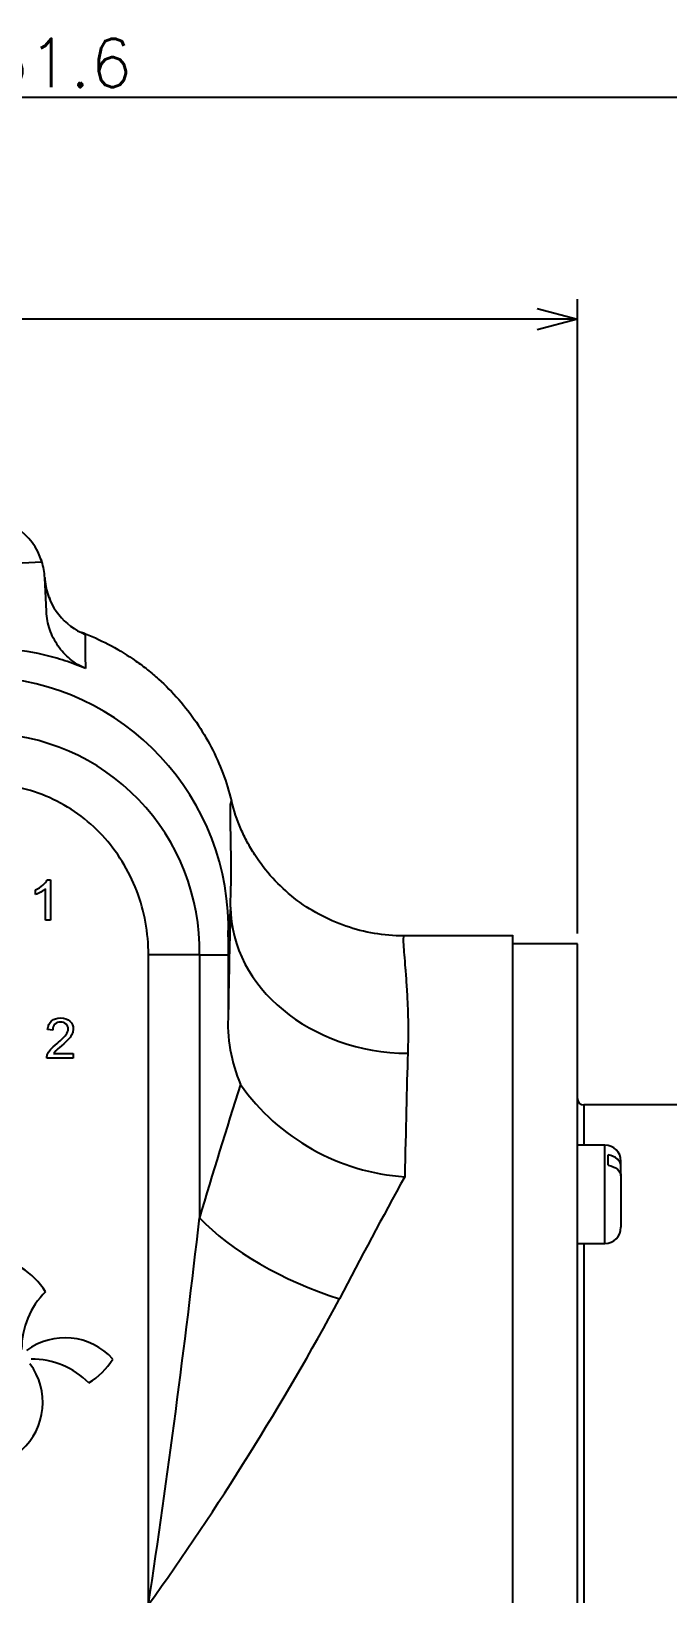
# Model space of a CAD drawing. Header units: millimetres. Extents: x -16130 to 36813, y -8099 to 27484.
# Drawn here: x 30204 to 30243.4, y 18276.2 to 18373.1 of the extents above; entities that cross this region are included whole.
import ezdxf

# ---------------------------------------------------------------- set-up
doc = ezdxf.new("R2010")
doc.units = ezdxf.units.MM
doc.header["$LTSCALE"] = 6
doc.header["$PDMODE"] = 99
doc.header["$PDSIZE"] = 1
doc.layers.add('08_DIM', color=3, linetype='Continuous', lineweight=13)
doc.styles.add('KSS_TXT', font='txt.shx', dxfattribs={"bigfont": 'extfont2.shx'})
doc.dimstyles.new('KSS_DIM', dxfattribs={"dimtxt": 3, "dimasz": 2.5, "dimexe": 1.25, "dimexo": 0.625, "dimtad": 1, "dimdsep": 46, "dimtxsty": 'KSS_TXT', "dimblk": 'OPEN30', "dimcen": 0, "dimazin": 2, "dimtfac": 0.75, "dimtmove": 0, "dimatfit": 3, "dimldrblk": 'OPEN30', "dimfxl": 1, "dimtolj": 1, "dimarcsym": 0})

# ---------------------------------------------------------------- blocks, each defined once
blk = doc.blocks.new('_Open30')
at = {"color": 0, "linetype": 'ByBlock', "lineweight": -2}
for p, q in [((-1, 0.268), (0, 0)), ((0, 0), (-1, -0.268)), ((0, 0), (-1, 0))]:
    blk.add_line(p, q, dxfattribs=at)
blk = doc.blocks.new('*D3046')
at = {"layer": '08_DIM', "color": 0, "lineweight": -2, "transparency": 16777216}
for p, q in [((30038.619, 18312.172), (30038.619, 18356.537)), ((30237.819, 18317.172), (30237.819, 18356.537)), ((30235.319, 18355.287), (30041.119, 18355.287))]:
    blk.add_line(p, q, dxfattribs=at)
at = {"layer": 'Defpoints', "color": 0, "transparency": 16777216}
for p in [(30038.619, 18355.287), (30237.819, 18316.547), (30038.619, 18311.547)]:
    blk.add_point(p, dxfattribs=at)
at = {"layer": '08_DIM', "color": 0, "lineweight": -2, "transparency": 16777216, "xscale": 2.5, "yscale": 2.5, "zscale": 2.5, "rotation": 180}
blk.add_blockref('_Open30', (30038.619, 18355.287), dxfattribs=at)
at = {"layer": '08_DIM', "color": 0, "lineweight": -2, "transparency": 16777216, "xscale": 2.5, "yscale": 2.5, "zscale": 2.5}
blk.add_blockref('_Open30', (30237.819, 18355.287), dxfattribs=at)
at = {"layer": '08_DIM', "color": 0, "transparency": 16777216, "insert": (30138.219, 18357.412), "char_height": 3, "attachment_point": 5, "style": 'KSS_TXT'}
blk.add_mtext('\\A1;199.2', dxfattribs=at)
blk = doc.blocks.new('*D3047')
at = {"layer": '08_DIM', "color": 0, "lineweight": -2, "transparency": 16777216}
for p, q in [((30038.619, 18312.172), (30038.619, 18370.304)), ((30370.219, 18305.906), (30370.219, 18370.304)), ((30041.119, 18369.054), (30367.719, 18369.054))]:
    blk.add_line(p, q, dxfattribs=at)
at = {"layer": 'Defpoints', "color": 0, "transparency": 16777216}
for p in [(30370.219, 18369.054), (30038.619, 18311.547), (30370.219, 18305.281)]:
    blk.add_point(p, dxfattribs=at)
at = {"layer": '08_DIM', "color": 0, "lineweight": -2, "transparency": 16777216, "xscale": 2.5, "yscale": 2.5, "zscale": 2.5, "rotation": 180}
blk.add_blockref('_Open30', (30038.619, 18369.054), dxfattribs=at)
at = {"layer": '08_DIM', "color": 0, "lineweight": -2, "transparency": 16777216, "xscale": 2.5, "yscale": 2.5, "zscale": 2.5}
blk.add_blockref('_Open30', (30370.219, 18369.054), dxfattribs=at)
at = {"layer": '08_DIM', "color": 0, "transparency": 16777216, "insert": (30204.419, 18371.179), "char_height": 3, "attachment_point": 5, "style": 'KSS_TXT'}
blk.add_mtext('\\A1;331.6', dxfattribs=at)
blk = doc.blocks.new('140.096a')
at = {"color": 0}
for p, q in [((-11.477, 176.399), (-5.612, 176.696)), ((-5.328, 173.597), (-5.434, 175.703)), ((-2.91, 172.224), (-2.915, 172.189)), ((-5.996, 156.044), (-5.996, 156.34)), ((-5.389, 154.466), (-5.389, 156.413)), ((-5.28, 156.966), (-5.083, 156.966)), ((-5.083, 156.966), (-5.083, 154.466)), ((6.084, 155.267), (5.949, 153.433)), ((-5.083, 154.466), (-5.389, 154.466)), ((5.949, 153.433), (5.947, 152.308)), ((16.685, 153.5), (23.6, 153.5)), ((23.6, 153.488), (16.826, 153.488)), ((23.6, 153.5), (23.6, 153.488)), ((23.6, 70.512), (23.6, 153.488)), ((4.162, 152.308), (1.002, 152.308)), ((1.002, 112), (1.002, 152.308)), ((4.162, 152.308), (5.947, 152.308)), ((4.162, 152.308), (4.162, 135.997)), ((5.947, 152.308), (5.947, 148.664)), ((27.6, 153), (23.6, 153)), ((27.6, 71), (27.6, 153)), ((-4.937, 147.642), (-5.253, 147.673)), ((-3.662, 145.893), (-5.31, 145.893)), ((-4.885, 146.186), (-3.662, 146.186)), ((-3.662, 146.186), (-3.662, 145.893)), ((153.6, 143), (28, 143)), ((28, 143), (28, 140.506)), ((29.3, 140.506), (27.6, 140.506)), ((29.3, 134.406), (29.3, 140.506)), ((29.5, 139.256), (29.5, 139.893)), ((30.3, 139.188), (30.3, 139.506)), ((30.3, 138.661), (30.3, 139.188)), ((30.3, 138.605), (30.3, 138.661)), ((30.3, 138.605), (30.3, 138.57)), ((30.3, 138.57), (30.3, 138.552)), ((30.3, 138.552), (30.3, 135.406)), ((27.6, 134.406), (29.3, 134.406)), ((28, 134.406), (28, 89.594))]:
    blk.add_line(p, q, dxfattribs=at)
for centre, radius, start, end in [((-9.429, 175.501), 4, 17.37751, 92.9), ((-9.429, 175.501), 4, 2.9, 17.37751), ((32.672, 171.369), 35.596, 178.6803, 182.09271), ((-9.669, 153.931), 15.625, 358.17157, 87.89774), ((-9.315, 152.58), 13.48, 358.84216, 89.05563), ((15.636, 148.07), 9.707, 176.4913, 203.09165), ((382.925, 23.909), 395.001, 162.26031, 163.51483), ((17.818, 152.121), 13.609, 215.26802, 266.11873), ((28, 143.4), 0.4, 180, 270), ((29.3, 139.506), 1, 0, 90), ((263.994, 1.737), 282.441, 151.02874, 152.77049), ((-663.1, 211.669), 671.54, 351.464739, 353.529962), ((29.3, 135.406), 1, 270, 0), ((-9.222, 129.059), 4.5, 31.54184, 58.45816), ((-1.811, 127.837), 5.057, 135, 180), ((-142.761, 215.007), 176.857, 324.37818, 331.62922), ((-4.175, 124.551), 4, 42.18, 126.73927), ((-6.268, 122.18), 5.057, 45, 90), ((-5.046, 129.591), 4.5, 301.54184, 328.45816), ((-9.554, 124.544), 4, 312.18, 36.73927)]:
    blk.add_arc(centre, radius, start, end, dxfattribs=at)
for centre, major_axis, ratio, start_param, end_param in [((-1.439, 175.906), (-3.995, -0.202), 0.999665, 0, 0.102373), ((-1.439, 175.906), (-3.995, -0.202), 0.999665, 0.102373, 1.14244), ((6.603, 112), (0, 52.5), 0.017455, 0.602143, 0.797697), ((17.083, 155.267), (10.996, -0.279), 0.824039, 3.172403, 4.733314), ((17.602, 112), (0, 41.5), 0.022082, 0.602143, 0.87684), ((12.853, 135.997), (10.218, -4.074), 0.430802, 3.888317, 4.882492)]:
    blk.add_ellipse(centre, major_axis=major_axis, ratio=ratio, start_param=start_param, end_param=end_param, dxfattribs=at)
for points in [[(-5.58, 176.591), (-5.605, 176.678), (-5.633, 176.766), (-5.664, 176.852)], [(-5.395, 175.339), (-5.415, 175.466), (-5.428, 175.594), (-5.435, 175.723)], [(-3.155, 172.331), (-3.075, 172.293), (-2.993, 172.257), (-2.911, 172.225)]]:
    blk.add_open_spline(points, degree=3, dxfattribs=at)
for points, knots in [([(-5.436, 175.725), (-5.415, 175.343), (-5.341, 174.972), (-5.184, 174.53), (-5.152, 174.446), (-5.117, 174.365)], [0, 0, 0, 0, 0.25, 0.25, 0.3083734, 0.3083734, 0.3083734, 0.3083734]), ([(-2.9, 170.069), (-3.248, 170.22), (-3.567, 170.416), (-4.001, 170.776), (-4.139, 170.907), (-4.392, 171.184), (-4.509, 171.33), (-4.72, 171.639), (-4.817, 171.802), (-4.985, 172.14), (-5.057, 172.313), (-5.236, 172.844), (-5.308, 173.218), (-5.328, 173.597)], [0, 0, 0, 0, 0.25, 0.25, 0.375, 0.375, 0.5, 0.5, 0.625, 0.625, 0.75, 0.75, 1, 1, 1, 1]), ([(-2.91, 172.224), (-1.8, 171.786), (-0.756, 171.223), (0.468, 170.361), (0.709, 170.18), (1.177, 169.806), (1.405, 169.613), (2.068, 169.015), (2.485, 168.592), (3.266, 167.698), (3.631, 167.228), (4.308, 166.236), (4.616, 165.721), (5.439, 164.139), (5.86, 163.026), (6.148, 161.858)], [0, 0, 0, 0, 0.25, 0.25, 0.3125, 0.3125, 0.375, 0.375, 0.5, 0.5, 0.625, 0.625, 0.75, 0.75, 1, 1, 1, 1]), ([(-2.9, 170.069), (-3.322, 170.252), (-3.749, 170.414), (-4.619, 170.699), (-5.062, 170.822), (-6.4, 171.127), (-7.302, 171.246), (-8.214, 171.282)], [0, 0, 0, 0, 0.25, 0.25, 0.5, 0.5, 1, 1, 1, 1]), ([(1.002, 152.308), (1.002, 153.674), (0.756, 155.012), (-0.217, 157.55), (-0.938, 158.718), (-2.777, 160.702), (-3.899, 161.512), (-6.362, 162.609), (-7.717, 162.902), (-9.084, 162.898)], [0, 0, 0, 0, 0.25, 0.25, 0.5, 0.5, 0.75, 0.75, 1, 1, 1, 1]), ([(6.084, 155.267), (6.123, 156.327), (6.13, 157.253), (6.122, 158.853), (6.107, 159.527), (6.086, 160.626), (6.078, 161.051), (6.088, 161.5), (6.094, 161.617), (6.115, 161.786), (6.129, 161.838), (6.148, 161.858)], [0, 0, 0, 0, 0.25, 0.25, 0.5, 0.5, 0.75, 0.75, 0.875, 0.875, 1, 1, 1, 1]), ([(16.826, 153.488), (16.212, 153.488), (15.605, 153.539), (14.41, 153.74), (13.82, 153.889), (12.659, 154.29), (12.101, 154.536), (11.036, 155.116), (10.528, 155.449), (9.562, 156.206), (9.114, 156.622), (8.297, 157.518), (7.925, 157.998), (7.426, 158.771), (7.27, 159.036), (6.982, 159.574), (6.851, 159.848), (6.49, 160.684), (6.295, 161.261), (6.148, 161.858)], [0, 0, 0, 0, 0.125, 0.125, 0.25, 0.25, 0.375, 0.375, 0.5, 0.5, 0.625, 0.625, 0.75, 0.75, 0.8125, 0.8125, 0.875, 0.875, 1, 1, 1, 1]), ([(-5.996, 156.34), (-5.827, 156.42), (-5.678, 156.517), (-5.423, 156.746), (-5.332, 156.857), (-5.28, 156.966)], [0, 0, 0, 0, 0.5, 0.5, 1, 1, 1, 1]), ([(-5.389, 156.413), (-5.462, 156.342), (-5.557, 156.273), (-5.677, 156.203), (-5.796, 156.133), (-5.902, 156.079), (-5.996, 156.044)], [0, 0, 0, 0, 0.500145, 0.500145, 0.500145, 1, 1, 1, 1]), ([(16.826, 153.488), (16.794, 153.44), (16.791, 153.247), (16.831, 152.58), (16.874, 152.106), (16.949, 151.177), (16.976, 150.834), (17.025, 150.082), (17.048, 149.674), (17.102, 148.352), (17.119, 147.343), (17.083, 146.201)], [0, 0, 0, 0, 0.25, 0.25, 0.5, 0.5, 0.625, 0.625, 0.75, 0.75, 1, 1, 1, 1]), ([(-5.253, 147.673), (-5.232, 147.906), (-5.151, 148.085), (-4.87, 148.33), (-4.679, 148.391), (-4.443, 148.393), (-4.203, 148.394), (-4.014, 148.325), (-3.874, 148.192), (-3.734, 148.061), (-3.665, 147.896), (-3.665, 147.602), (-3.685, 147.503), (-3.768, 147.311), (-3.836, 147.21), (-3.93, 147.102), (-4.023, 146.996), (-4.181, 146.851), (-4.401, 146.665), (-4.585, 146.511), (-4.703, 146.406), (-4.755, 146.351), (-4.808, 146.297), (-4.85, 146.242), (-4.885, 146.186)], [0, 0, 0, 0, 0.138421, 0.138421, 0.276841, 0.276841, 0.276841, 0.418179, 0.418179, 0.418179, 0.556374, 0.556374, 0.626643, 0.626643, 0.696911, 0.696911, 0.696911, 0.84382, 0.84382, 0.84382, 0.951984, 0.951984, 0.951984, 1, 1, 1, 1]), ([(-5.31, 145.893), (-5.311, 145.965), (-5.3, 146.037), (-5.273, 146.106), (-5.231, 146.217), (-5.164, 146.328), (-5.072, 146.437), (-4.979, 146.546), (-4.845, 146.67), (-4.671, 146.813), (-4.401, 147.034), (-4.219, 147.211), (-4.027, 147.469), (-3.98, 147.592), (-3.98, 147.83), (-4.023, 147.931), (-4.11, 148.015), (-4.196, 148.098), (-4.31, 148.14), (-4.597, 148.14), (-4.716, 148.095), (-4.803, 148.007), (-4.892, 147.919), (-4.937, 147.797), (-4.937, 147.642)], [0, 0, 0, 0, 0.056983, 0.056983, 0.056983, 0.158837, 0.158837, 0.158837, 0.302585, 0.302585, 0.302585, 0.4328, 0.4328, 0.563014, 0.563014, 0.696897, 0.696897, 0.696897, 0.793262, 0.793262, 0.895363, 0.895363, 0.895363, 1, 1, 1, 1]), ([(30.3, 139.188), (30.3, 139.351), (30.221, 139.514), (29.934, 139.768), (29.725, 139.86), (29.5, 139.893)], [0, 0, 0, 0, 0.5, 0.5, 1, 1, 1, 1]), ([(29.5, 139.256), (29.727, 139.223), (29.933, 139.134), (30.222, 138.877), (30.3, 138.716), (30.3, 138.552)], [0, 0, 0, 0, 0.5, 0.5, 1, 1, 1, 1])]:
    blk.add_open_spline(points, degree=3, knots=knots, dxfattribs=at)

msp = doc.modelspace()

# ---------------------------------------------------------------- block references
at = {"color": 4}
msp.add_blockref('140.096a', (30210.2187, 18163.54656), dxfattribs=at)

# ---------------------------------------------------------------- dimensions: what is measured, and where the dimension line sits
at = {"layer": '08_DIM'}
for base, p1, p2, picture, middle in [((30370.2187, 18369.05405), (30038.6187, 18311.54656), (30370.2187, 18305.28087), '*D3047', (30204.4187, 18371.17905)), ((30038.6187, 18355.28698), (30237.8187, 18316.54656), (30038.6187, 18311.54656), '*D3046', (30138.2187, 18357.41198))]:
    dim = msp.add_linear_dim(base=base, p1=p1, p2=p2, dimstyle='KSS_DIM', dxfattribs=at)
    dim.commit()
    dim.dimension.update_dxf_attribs({"geometry": picture, "text_midpoint": middle})

doc.saveas('drawing.dxf')
